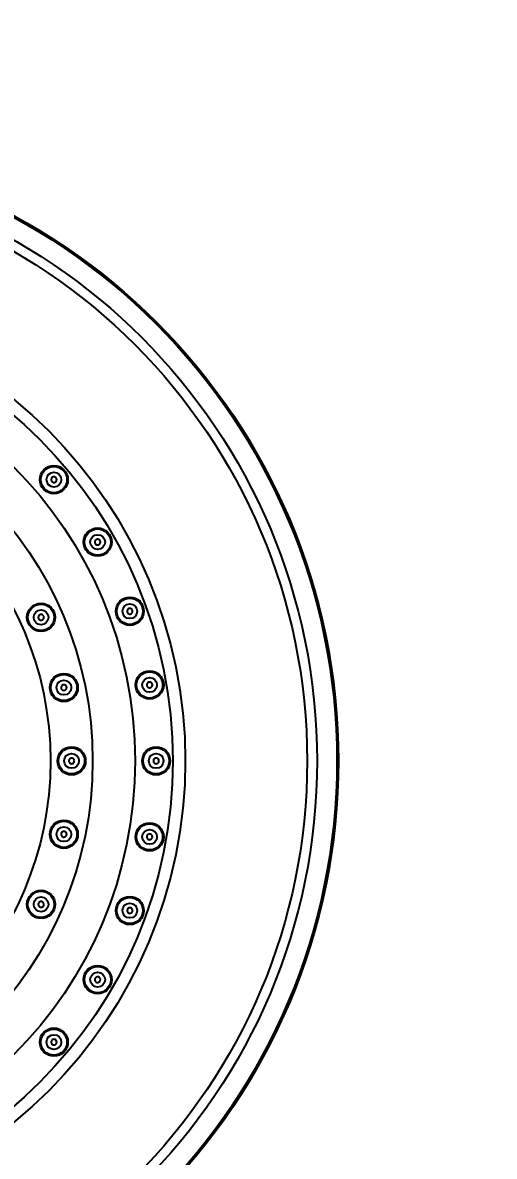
# Model space of a CAD drawing. Header units: millimetres. Extents: x -551172 to 227904, y -3435 to 261611.
# Drawn here: x 161435.3 to 161518.9, y 88669.8 to 88870.6 of the extents above; entities that cross this region are included whole.
import ezdxf

# ---------------------------------------------------------------- set-up
doc = ezdxf.new("R2010")
doc.units = ezdxf.units.MM
doc.header["$LTSCALE"] = 100
doc.header["$PDMODE"] = 3
doc.layers.get('DEFPOINTS').update_dxf_attribs({"color": 248})
doc.layers.add('E-DIM(IN)', color=14, linetype='Continuous')
doc.layers.add('F-HAT', color=251, linetype='Continuous')
doc.styles.add('YOURNAME', font='HYWULM.TTF')
doc.dimstyles.new('YOURNAME-50', dxfattribs={"dimscale": 50, "dimtxt": 1.8, "dimasz": 0.9, "dimexe": 1, "dimexo": 3, "dimgap": 0.7, "dimtad": 1, "dimdec": 0, "dimzin": 0, "dimdsep": 46, "dimtxsty": 'YOURNAME', "dimblk": 'ARCHTICK', "dimcen": 0, "dimclrd": 1, "dimclre": 1, "dimclrt": 7, "dimadec": 0, "dimazin": 0, "dimtfac": 1, "dimtdec": 0, "dimtix": 1, "dimtmove": 2, "dimatfit": 3, "dimldrblk": 'ARCHTICK', "dimfxl": 0, "dimtolj": 1, "dimtzin": 0, "dimarcsym": 0})

# ---------------------------------------------------------------- blocks, each defined once
blk = doc.blocks.new('_ArchTick')
at = {"color": 0, "linetype": 'ByBlock', "const_width": 0.15}
blk.add_lwpolyline([(-0.5, -0.5), (0.5, 0.5)], dxfattribs=at)
blk = doc.blocks.new('*D267')
at = {"layer": 'DEFPOINTS', "color": 0}
for p in [(161780.63, 89200.8), (161580.63, 87505.8), (161780.63, 87505.8)]:
    blk.add_point(p, dxfattribs=at)
at = {"layer": 'E-DIM(IN)', "lineweight": -2}
for p, q in [((161630.63, 89200.8), (161530.63, 89200.8)), ((161580.63, 89200.8), (161580.63, 87505.8)), ((161630.63, 87505.8), (161530.63, 87505.8))]:
    blk.add_line(p, q, dxfattribs=at)
at = {"layer": 'E-DIM(IN)', "lineweight": -2, "xscale": 45, "yscale": 45, "zscale": 45}
for p, rotation in [((161580.63, 89200.8), 90), ((161580.63, 87505.8), 270)]:
    blk.add_blockref('_ArchTick', p, dxfattribs=dict(at, rotation=rotation))
at = {"layer": 'E-DIM(IN)', "color": 7, "insert": (161498.71, 88353.3), "char_height": 90, "attachment_point": 5, "rotation": 90, "style": 'YOURNAME'}
blk.add_mtext('\\A1;1695', dxfattribs=at)

msp = doc.modelspace()

# ---------------------------------------------------------------- linework, layer by layer
at = {"layer": 'F-HAT'}
for centre, radius in [((161381.45, 88739.83), 109.79), ((161381.45, 88739.83), 109.68), ((161381.45, 88739.83), 109.53), ((161381.45, 88739.83), 106.01), ((161381.45, 88739.83), 104.26), ((161381.45, 88739.83), 82.66), ((161381.45, 88739.83), 80.46), ((161381.45, 88739.83), 73.76), ((161381.45, 88739.83), 66.24), ((161381.45, 88739.83), 58.76), ((161440.82, 88789.64), 2.5), ((161440.82, 88789.64), 2.32), ((161440.82, 88789.64), 1.31), ((161448.57, 88778.58), 2.5), ((161448.57, 88778.58), 2.32), ((161448.57, 88778.58), 1.31), ((161454.28, 88766.33), 2.5), ((161454.28, 88766.33), 2.32), ((161438.55, 88765.25), 2.5), ((161438.55, 88765.25), 2.32), ((161454.28, 88766.33), 1.31), ((161438.55, 88765.25), 1.31), ((161442.59, 88752.82), 2.5), ((161442.59, 88752.82), 2.32), ((161457.78, 88753.28), 2.5), ((161457.78, 88753.28), 2.32), ((161457.78, 88753.28), 1.31), ((161442.59, 88752.82), 1.31), ((161443.95, 88739.83), 2.5), ((161443.95, 88739.83), 2.32), ((161443.95, 88739.83), 1.31), ((161458.95, 88739.83), 2.5), ((161458.95, 88739.83), 2.32), ((161458.95, 88739.83), 1.31), ((161442.59, 88726.83), 2.5), ((161442.59, 88726.83), 2.32), ((161457.78, 88726.37), 2.5), ((161457.78, 88726.37), 2.32), ((161442.59, 88726.83), 1.31), ((161457.78, 88726.37), 1.31), ((161438.55, 88714.41), 2.5), ((161438.55, 88714.41), 2.32), ((161438.55, 88714.41), 1.31), ((161454.28, 88713.32), 2.5), ((161454.28, 88713.32), 2.32), ((161454.28, 88713.32), 1.31), ((161448.57, 88701.08), 2.5), ((161448.57, 88701.08), 2.32), ((161448.57, 88701.08), 1.31), ((161440.82, 88690.01), 2.5), ((161440.82, 88690.01), 2.32), ((161440.82, 88690.01), 1.31)]:
    msp.add_circle(centre, radius, dxfattribs=at)
for start, end in [(39.2273, 40.6163), (30.0033, 30.7866), (19.9989, 20.8672), (9.2872, 10.8366), (359.3197, 0.6798), (349.1614, 350.7115), (339.1308, 340.0011), (329.2118, 329.9967), (319.3828, 320.7709)]:
    msp.add_arc((161381.45, 88739.83), 79.87, start, end, dxfattribs=at)
for points, knots in [([(161441.2, 88789.96), (161441.16, 88790.02), (161441.03, 88790.11), (161440.81, 88790.16), (161440.59, 88790.1), (161440.41, 88789.95), (161440.32, 88789.74), (161440.32, 88789.52), (161440.39, 88789.38), (161440.44, 88789.32)], [0, 0, 0, 0, 0.222134, 0.444291, 0.666477, 0.888675, 1.110861, 1.333018, 1.555152, 1.555152, 1.555152, 1.555152]), ([(161440.44, 88789.32), (161440.49, 88789.26), (161440.61, 88789.17), (161440.84, 88789.13), (161441.06, 88789.18), (161441.23, 88789.33), (161441.33, 88789.54), (161441.32, 88789.77), (161441.25, 88789.91), (161441.2, 88789.96)], [0, 0, 0, 0, 0.222133, 0.444289, 0.666476, 0.888675, 1.110862, 1.333019, 1.555152, 1.555152, 1.555152, 1.555152]), ([(161449, 88778.83), (161448.97, 88778.89), (161448.86, 88779), (161448.65, 88779.09), (161448.42, 88779.07), (161448.22, 88778.96), (161448.09, 88778.77), (161448.06, 88778.54), (161448.1, 88778.39), (161448.14, 88778.33)], [0, 0, 0, 0, 0.222134, 0.444291, 0.666477, 0.888675, 1.110861, 1.333018, 1.555152, 1.555152, 1.555152, 1.555152]), ([(161448.14, 88778.33), (161448.18, 88778.26), (161448.28, 88778.15), (161448.49, 88778.07), (161448.72, 88778.08), (161448.92, 88778.2), (161449.05, 88778.39), (161449.09, 88778.61), (161449.04, 88778.76), (161449, 88778.83)], [0, 0, 0, 0, 0.222133, 0.444289, 0.666476, 0.888675, 1.110862, 1.333019, 1.555152, 1.555152, 1.555152, 1.555152]), ([(161454.75, 88766.5), (161454.72, 88766.57), (161454.64, 88766.7), (161454.44, 88766.82), (161454.22, 88766.85), (161454, 88766.77), (161453.84, 88766.6), (161453.77, 88766.38), (161453.79, 88766.23), (161453.81, 88766.16)], [0, 0, 0, 0, 0.222134, 0.444291, 0.666477, 0.888675, 1.110861, 1.333018, 1.555152, 1.555152, 1.555152, 1.555152]), ([(161439.01, 88765.45), (161438.98, 88765.52), (161438.88, 88765.64), (161438.68, 88765.75), (161438.45, 88765.75), (161438.24, 88765.66), (161438.09, 88765.49), (161438.03, 88765.26), (161438.06, 88765.11), (161438.09, 88765.04)], [0, 0, 0, 0, 0.222339, 0.444684, 0.667037, 0.889392, 1.111744, 1.334089, 1.556428, 1.556428, 1.556428, 1.556428]), ([(161438.09, 88765.04), (161438.12, 88764.98), (161438.22, 88764.85), (161438.42, 88764.75), (161438.65, 88764.74), (161438.86, 88764.83), (161439.01, 88765.01), (161439.07, 88765.23), (161439.04, 88765.38), (161439.01, 88765.45)], [0, 0, 0, 0, 0.222339, 0.444684, 0.667036, 0.889392, 1.111744, 1.334089, 1.556428, 1.556428, 1.556428, 1.556428]), ([(161453.81, 88766.16), (161453.84, 88766.09), (161453.92, 88765.96), (161454.12, 88765.84), (161454.34, 88765.82), (161454.56, 88765.9), (161454.72, 88766.06), (161454.79, 88766.28), (161454.77, 88766.43), (161454.75, 88766.5)], [0, 0, 0, 0, 0.222133, 0.444289, 0.666476, 0.888675, 1.110862, 1.333019, 1.555152, 1.555152, 1.555152, 1.555152]), ([(161443.08, 88752.93), (161443.06, 88753), (161443, 88753.14), (161442.82, 88753.28), (161442.6, 88753.34), (161442.37, 88753.29), (161442.19, 88753.15), (161442.09, 88752.94), (161442.08, 88752.79), (161442.1, 88752.72)], [0, 0, 0, 0, 0.222339, 0.444684, 0.667037, 0.889392, 1.111744, 1.334089, 1.556428, 1.556428, 1.556428, 1.556428]), ([(161442.1, 88752.72), (161442.12, 88752.65), (161442.18, 88752.51), (161442.36, 88752.36), (161442.58, 88752.3), (161442.81, 88752.35), (161442.99, 88752.49), (161443.09, 88752.7), (161443.09, 88752.85), (161443.08, 88752.93)], [0, 0, 0, 0, 0.222339, 0.444684, 0.667036, 0.889392, 1.111744, 1.334089, 1.556428, 1.556428, 1.556428, 1.556428]), ([(161458.27, 88753.37), (161458.26, 88753.44), (161458.2, 88753.59), (161458.02, 88753.74), (161457.8, 88753.8), (161457.58, 88753.76), (161457.39, 88753.63), (161457.28, 88753.42), (161457.27, 88753.27), (161457.28, 88753.2)], [0, 0, 0, 0, 0.222134, 0.444291, 0.666477, 0.888675, 1.110861, 1.333018, 1.555152, 1.555152, 1.555152, 1.555152]), ([(161457.28, 88753.2), (161457.3, 88753.12), (161457.36, 88752.98), (161457.53, 88752.83), (161457.75, 88752.77), (161457.98, 88752.81), (161458.16, 88752.94), (161458.27, 88753.14), (161458.28, 88753.3), (161458.27, 88753.37)], [0, 0, 0, 0, 0.222133, 0.444289, 0.666476, 0.888675, 1.110862, 1.333019, 1.555152, 1.555152, 1.555152, 1.555152]), ([(161444.45, 88739.83), (161444.45, 88739.9), (161444.42, 88740.05), (161444.28, 88740.23), (161444.07, 88740.33), (161443.84, 88740.33), (161443.63, 88740.23), (161443.49, 88740.05), (161443.45, 88739.9), (161443.45, 88739.83)], [0, 0, 0, 0, 0.222339, 0.444684, 0.667037, 0.889392, 1.111744, 1.334089, 1.556428, 1.556428, 1.556428, 1.556428]), ([(161443.45, 88739.83), (161443.45, 88739.75), (161443.49, 88739.6), (161443.63, 88739.42), (161443.84, 88739.32), (161444.07, 88739.32), (161444.28, 88739.42), (161444.42, 88739.6), (161444.45, 88739.75), (161444.45, 88739.83)], [0, 0, 0, 0, 0.222339, 0.444684, 0.667036, 0.889392, 1.111744, 1.334089, 1.556428, 1.556428, 1.556428, 1.556428]), ([(161459.45, 88739.83), (161459.45, 88739.9), (161459.42, 88740.05), (161459.28, 88740.23), (161459.07, 88740.33), (161458.84, 88740.33), (161458.63, 88740.23), (161458.49, 88740.05), (161458.45, 88739.9), (161458.45, 88739.83)], [0, 0, 0, 0, 0.222134, 0.444291, 0.666477, 0.888675, 1.110861, 1.333018, 1.555152, 1.555152, 1.555152, 1.555152]), ([(161458.45, 88739.83), (161458.45, 88739.75), (161458.49, 88739.6), (161458.63, 88739.42), (161458.84, 88739.32), (161459.07, 88739.32), (161459.28, 88739.42), (161459.42, 88739.6), (161459.45, 88739.75), (161459.45, 88739.83)], [0, 0, 0, 0, 0.222133, 0.444289, 0.666476, 0.888675, 1.110862, 1.333019, 1.555152, 1.555152, 1.555152, 1.555152]), ([(161442.1, 88726.94), (161442.08, 88726.86), (161442.09, 88726.71), (161442.19, 88726.5), (161442.37, 88726.36), (161442.6, 88726.32), (161442.82, 88726.37), (161443, 88726.52), (161443.06, 88726.66), (161443.08, 88726.73)], [0, 0, 0, 0, 0.222339, 0.444684, 0.667036, 0.889392, 1.111744, 1.334089, 1.556428, 1.556428, 1.556428, 1.556428]), ([(161443.08, 88726.73), (161443.09, 88726.8), (161443.09, 88726.96), (161442.99, 88727.16), (161442.81, 88727.3), (161442.58, 88727.35), (161442.36, 88727.29), (161442.18, 88727.15), (161442.12, 88727.01), (161442.1, 88726.94)], [0, 0, 0, 0, 0.222339, 0.444684, 0.667037, 0.889392, 1.111744, 1.334089, 1.556428, 1.556428, 1.556428, 1.556428]), ([(161458.27, 88726.28), (161458.28, 88726.36), (161458.27, 88726.51), (161458.16, 88726.71), (161457.98, 88726.85), (161457.75, 88726.88), (161457.53, 88726.82), (161457.36, 88726.67), (161457.3, 88726.53), (161457.28, 88726.46)], [0, 0, 0, 0, 0.222134, 0.444291, 0.666477, 0.888675, 1.110861, 1.333018, 1.555152, 1.555152, 1.555152, 1.555152]), ([(161457.28, 88726.46), (161457.27, 88726.38), (161457.28, 88726.23), (161457.39, 88726.03), (161457.58, 88725.89), (161457.8, 88725.85), (161458.02, 88725.92), (161458.2, 88726.07), (161458.26, 88726.21), (161458.27, 88726.28)], [0, 0, 0, 0, 0.222133, 0.444289, 0.666476, 0.888675, 1.110862, 1.333019, 1.555152, 1.555152, 1.555152, 1.555152]), ([(161438.09, 88714.61), (161438.06, 88714.54), (161438.03, 88714.39), (161438.09, 88714.17), (161438.24, 88713.99), (161438.45, 88713.9), (161438.68, 88713.91), (161438.88, 88714.01), (161438.98, 88714.14), (161439.01, 88714.2)], [0, 0, 0, 0, 0.222339, 0.444684, 0.667036, 0.889392, 1.111744, 1.334089, 1.556428, 1.556428, 1.556428, 1.556428]), ([(161439.01, 88714.2), (161439.04, 88714.27), (161439.07, 88714.42), (161439.01, 88714.64), (161438.86, 88714.82), (161438.65, 88714.91), (161438.42, 88714.91), (161438.22, 88714.8), (161438.12, 88714.68), (161438.09, 88714.61)], [0, 0, 0, 0, 0.222339, 0.444684, 0.667037, 0.889392, 1.111744, 1.334089, 1.556428, 1.556428, 1.556428, 1.556428]), ([(161453.81, 88713.49), (161453.79, 88713.42), (161453.77, 88713.27), (161453.84, 88713.05), (161454, 88712.89), (161454.22, 88712.81), (161454.44, 88712.83), (161454.64, 88712.95), (161454.72, 88713.08), (161454.75, 88713.15)], [0, 0, 0, 0, 0.222133, 0.444289, 0.666476, 0.888675, 1.110862, 1.333019, 1.555152, 1.555152, 1.555152, 1.555152]), ([(161454.75, 88713.15), (161454.77, 88713.22), (161454.79, 88713.37), (161454.72, 88713.59), (161454.56, 88713.75), (161454.34, 88713.83), (161454.12, 88713.81), (161453.92, 88713.69), (161453.84, 88713.56), (161453.81, 88713.49)], [0, 0, 0, 0, 0.222134, 0.444291, 0.666477, 0.888675, 1.110861, 1.333018, 1.555152, 1.555152, 1.555152, 1.555152]), ([(161448.14, 88701.33), (161448.1, 88701.26), (161448.06, 88701.12), (161448.09, 88700.89), (161448.22, 88700.7), (161448.42, 88700.58), (161448.65, 88700.57), (161448.86, 88700.65), (161448.97, 88700.76), (161449, 88700.83)], [0, 0, 0, 0, 0.222133, 0.444289, 0.666476, 0.888675, 1.110862, 1.333019, 1.555152, 1.555152, 1.555152, 1.555152]), ([(161449, 88700.83), (161449.04, 88700.89), (161449.09, 88701.04), (161449.05, 88701.27), (161448.92, 88701.46), (161448.72, 88701.57), (161448.49, 88701.59), (161448.28, 88701.5), (161448.18, 88701.39), (161448.14, 88701.33)], [0, 0, 0, 0, 0.222134, 0.444291, 0.666477, 0.888675, 1.110861, 1.333018, 1.555152, 1.555152, 1.555152, 1.555152]), ([(161440.44, 88690.33), (161440.39, 88690.28), (161440.32, 88690.14), (161440.32, 88689.91), (161440.41, 88689.7), (161440.59, 88689.55), (161440.81, 88689.5), (161441.03, 88689.54), (161441.16, 88689.63), (161441.2, 88689.69)], [0, 0, 0, 0, 0.222133, 0.444289, 0.666476, 0.888675, 1.110862, 1.333019, 1.555152, 1.555152, 1.555152, 1.555152]), ([(161441.2, 88689.69), (161441.25, 88689.75), (161441.32, 88689.88), (161441.33, 88690.11), (161441.23, 88690.32), (161441.06, 88690.47), (161440.84, 88690.53), (161440.61, 88690.48), (161440.49, 88690.39), (161440.44, 88690.33)], [0, 0, 0, 0, 0.222134, 0.444291, 0.666477, 0.888675, 1.110861, 1.333018, 1.555152, 1.555152, 1.555152, 1.555152])]:
    msp.add_open_spline(points, degree=3, knots=knots, dxfattribs=at)

# ---------------------------------------------------------------- dimensions: what is measured, and where the dimension line sits
at = {"layer": 'E-DIM(IN)'}
dim = msp.add_linear_dim(base=(161580.63, 87505.8), p1=(161780.63, 89200.8), p2=(161780.63, 87505.8), angle=90, dimstyle='YOURNAME-50', override={"dimclrd": 256, "dimclre": 256}, dxfattribs=at)
dim.commit()
dim.dimension.update_dxf_attribs({"geometry": '*D267', "text_midpoint": (161498.71, 88353.3)})

doc.saveas('drawing.dxf')
